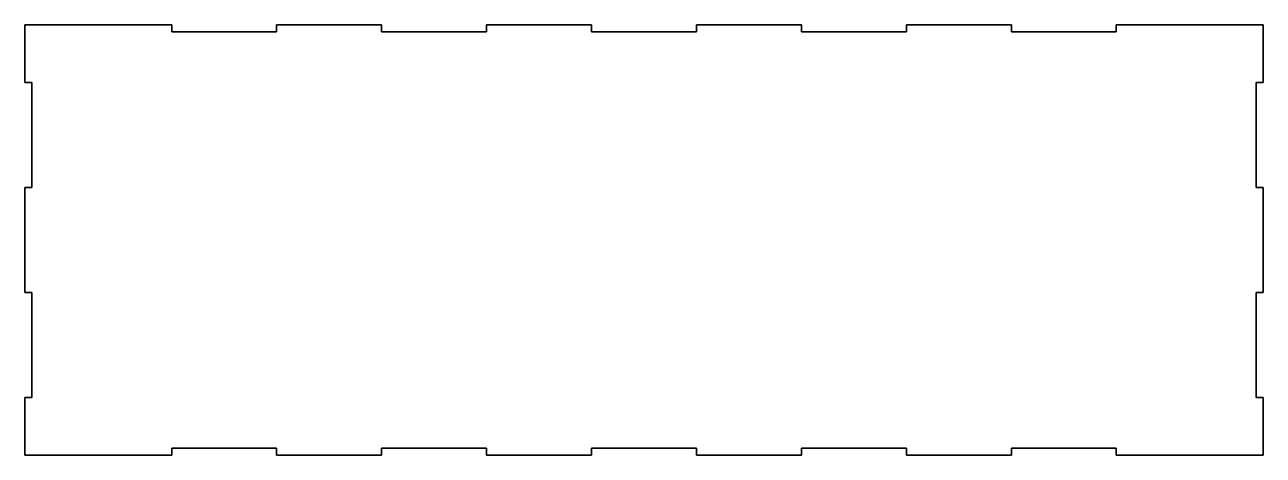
# Model space of a CAD drawing. Extents: x 33 to 387, y 87 to 210.
import ezdxf

# ---------------------------------------------------------------- set-up
doc = ezdxf.new("R2010")
doc.units = 0

msp = doc.modelspace()

# ---------------------------------------------------------------- linework, layer by layer
at = {"color": 7, "lineweight": 35}
for p, q in [((32.999996, 210), (32.999996, 193.5)), ((75, 210), (32.999996, 210)), ((75, 210), (75, 208)), ((135, 210), (105, 210)), ((105, 208), (105, 210)), ((135, 210), (135, 208)), ((195, 210), (165, 210)), ((165, 208), (165, 210)), ((195, 210), (195, 208)), ((255, 210), (225, 210)), ((225, 208), (225, 210)), ((255, 210), (255, 208)), ((315, 210), (285, 210)), ((285, 208), (285, 210)), ((315, 210), (315, 208)), ((387, 210), (345, 210)), ((345, 208), (345, 210)), ((387, 193.5), (387, 210)), ((105, 208), (75, 208)), ((165, 208), (135, 208)), ((225, 208), (195, 208)), ((285, 208), (255, 208)), ((345, 208), (315, 208)), ((32.999996, 193.5), (34.999996, 193.5)), ((34.999996, 163.5), (34.999996, 193.5)), ((385, 163.5), (385, 193.5)), ((387, 193.5), (385, 193.5)), ((34.999996, 163.5), (32.999996, 163.5)), ((32.999996, 163.5), (32.999996, 133.5)), ((385, 163.5), (387, 163.5)), ((387, 133.5), (387, 163.5)), ((34.999996, 133.5), (32.999996, 133.5)), ((34.999996, 133.5), (34.999996, 103.5)), ((385, 133.5), (385, 103.5)), ((385, 133.5), (387, 133.5)), ((32.999996, 103.5), (34.999996, 103.5)), ((32.999996, 103.5), (32.999996, 87)), ((387, 103.5), (385, 103.5)), ((387, 87), (387, 103.5)), ((75, 89), (75, 87)), ((105, 89), (75, 89)), ((105, 87), (105, 89)), ((135, 89), (135, 87)), ((165, 89), (135, 89)), ((165, 87), (165, 89)), ((195, 89), (195, 87)), ((225, 89), (195, 89)), ((225, 87), (225, 89)), ((255, 89), (255, 87)), ((285, 89), (255, 89)), ((285, 87), (285, 89)), ((315, 89), (315, 87)), ((345, 89), (315, 89)), ((345, 87), (345, 89)), ((32.999996, 87), (75, 87)), ((105, 87), (135, 87)), ((165, 87), (195, 87)), ((225, 87), (255, 87)), ((285, 87), (315, 87)), ((345, 87), (387, 87))]:
    msp.add_line(p, q, dxfattribs=at)

doc.saveas('drawing.dxf')
